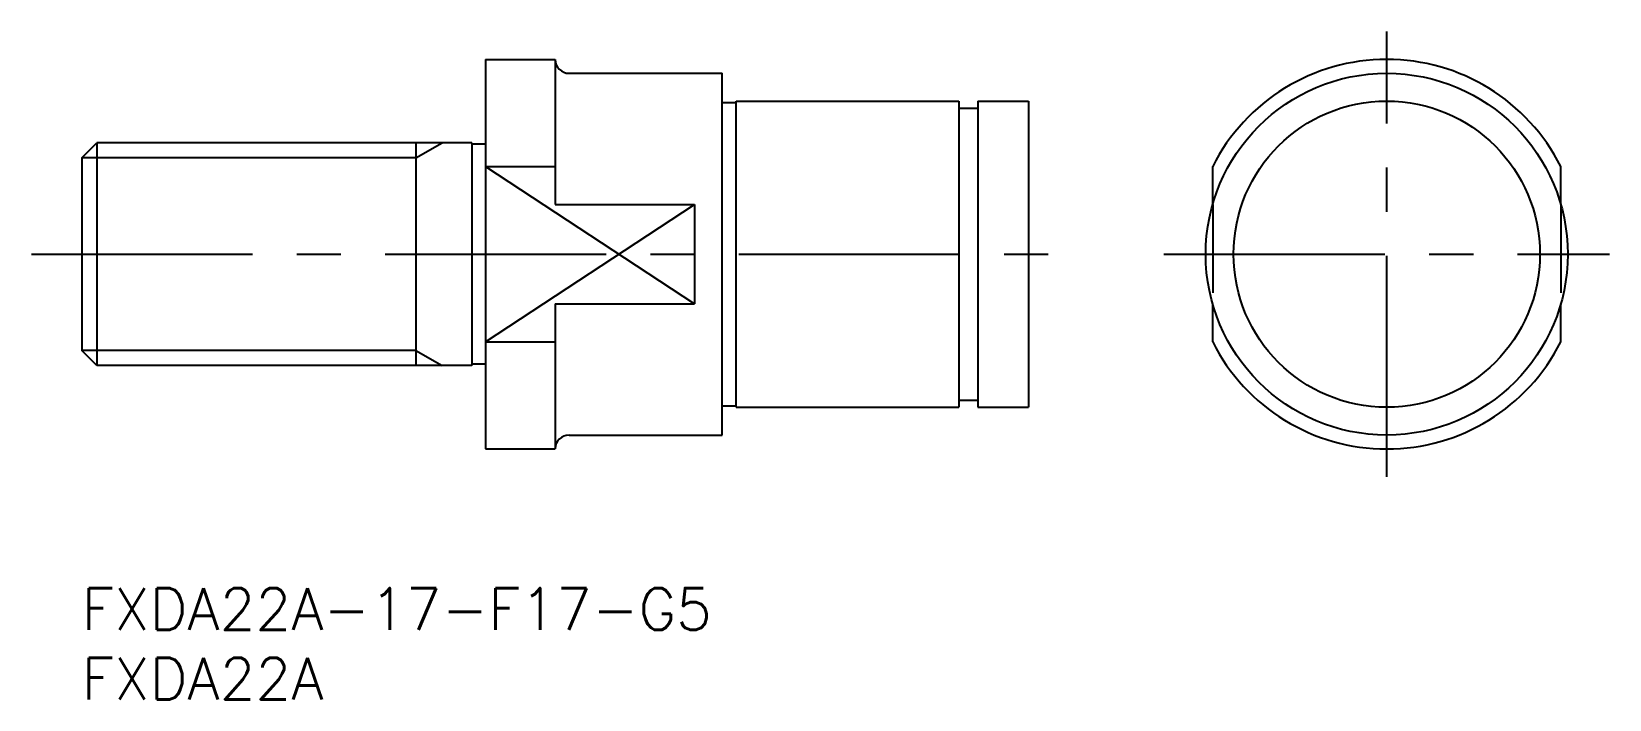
# Model space of a CAD drawing. Extents: x -4 to 110, y -8 to 40.
import ezdxf

# ---------------------------------------------------------------- set-up
doc = ezdxf.new("R2010")
doc.units = 0
doc.header["$LTSCALE"] = 0.5
doc.linetypes.add('CENTER', pattern=[50.8, 31.75, -6.35, 6.35, -6.35])
doc.linetypes.add('DASHED', pattern=[19.05, 12.7, -6.35])
for name, color, linetype in [('MSM_CENTER', 1, 'CENTER'), ('MSM_CONTINUOUS', 7, 'CONTINUOUS'), ('MSM_DASHED', 4, 'DASHED'), ('MSM_NARROW', 5, 'CONTINUOUS'), ('MSM_PART_NUMBER', 7, 'CONTINUOUS')]:
    doc.layers.add(name, color=color, linetype=linetype)
doc.styles.get("Standard").update_dxf_attribs({"font": 'txt.shx', "height": 3, "bigfont": 'bigfont.shx'})

# ---------------------------------------------------------------- blocks, each defined once
blk = doc.blocks.new('*U26')
at = {"layer": 'MSM_PART_NUMBER'}
blk.add_text('FXDA22A-17-F17-G5', height=3, dxfattribs=at).set_placement((0, -3))
blk = doc.blocks.new('*U27')
at = {"layer": 'MSM_PART_NUMBER'}
blk.add_text('FXDA22A', height=3, dxfattribs=at).set_placement((0, -8))

msp = doc.modelspace()

# ---------------------------------------------------------------- linework, layer by layer
at = {"layer": 'MSM_CENTER'}
for p, q in [((93.72, 8), (93.72, 40)), ((-3.61, 24), (71.46, 24)), ((77.72, 24), (109.72, 24))]:
    msp.add_line(p, q, dxfattribs=at)
at = {"layer": 'MSM_CONTINUOUS'}
for p, q in [((29, 38), (34, 38)), ((29, 38), (29, 10)), ((34, 38), (34, 27.57)), ((35, 37), (46, 37)), ((46, 11), (46, 37)), ((46, 34.9), (47, 34.9)), ((47, 35), (63, 35)), ((47, 13), (47, 35)), ((63, 35), (63, 13)), ((63, 34.5), (64.35, 34.5)), ((64.35, 35), (68, 35)), ((64.35, 35), (64.35, 13)), ((68, 35), (68, 13)), ((0, 30.92), (1.08, 32)), ((28, 32), (1.08, 32)), ((1.08, 32), (1.08, 16)), ((24, 32), (24, 16)), ((28, 32), (28, 16)), ((29, 31.9), (28, 31.9)), ((0, 30.92), (0, 17.08)), ((29, 30.3), (34, 30.3)), ((81.22, 27.57), (81.22, 30.3)), ((106.22, 27.57), (106.22, 30.3)), ((34, 27.57), (44, 27.57)), ((44, 27.57), (44, 20.43)), ((34, 20.43), (44, 20.43)), ((34, 20.43), (34, 10)), ((81.22, 17.7), (81.22, 20.43)), ((106.22, 17.7), (106.22, 20.43)), ((1.08, 16), (0, 17.08)), ((29, 17.7), (34, 17.7)), ((28, 16), (1.08, 16)), ((29, 16.1), (28, 16.1)), ((46, 13.1), (47, 13.1)), ((47, 13), (63, 13)), ((63, 13.5), (64.35, 13.5)), ((64.35, 13), (68, 13)), ((35, 11), (46, 11)), ((29, 10), (34, 10))]:
    msp.add_line(p, q, dxfattribs=at)
for radius in [13, 11]:
    msp.add_circle((93.72, 24), radius, dxfattribs=at)
for centre, radius, start, end in [((35, 38), 1, 180, 270), ((93.72, 24), 14, 26.7655, 153.2345), ((93.72, 24), 14, 206.7655, 333.2345), ((35, 10), 1, 90, 180)]:
    msp.add_arc(centre, radius, start, end, dxfattribs=at)
at = {"layer": 'MSM_DASHED'}
for p, q in [((81.22, 27.57), (81.22, 20.43)), ((106.22, 27.57), (106.22, 20.43))]:
    msp.add_line(p, q, dxfattribs=at)
at = {"layer": 'MSM_NARROW'}
for p, q in [((24, 30.92), (25.87, 32)), ((24, 30.92), (0, 30.92)), ((29, 30.3), (44, 20.43)), ((29, 17.7), (44, 27.57)), ((24, 17.08), (0, 17.08)), ((24, 17.08), (25.87, 16))]:
    msp.add_line(p, q, dxfattribs=at)

# ---------------------------------------------------------------- block references
at = {"layer": 'MSM_CONTINUOUS'}
for name in ['*U26', '*U27']:
    msp.add_blockref(name, (0, 0), dxfattribs=at)

doc.saveas('drawing.dxf')
